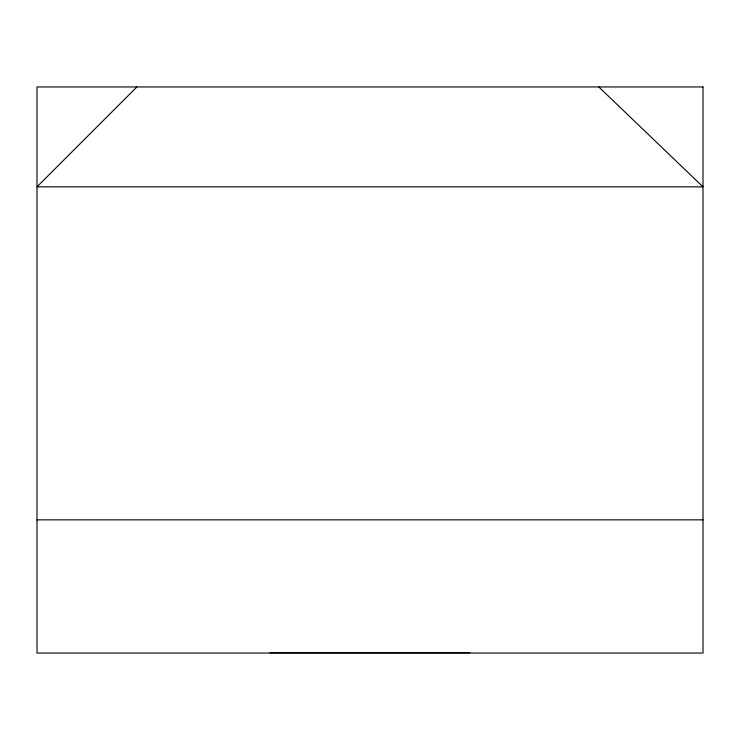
<?xml version="1.0" encoding="UTF-8"?>
<svg xmlns="http://www.w3.org/2000/svg" width="740" height="740" viewBox="0 0 740 740"><rect width="100%" height="100%" fill="white"/><g stroke="black" fill="none" stroke-linecap="round" stroke-linejoin="round"><path stroke-width="1.11" d="M136.9 86.95L37 186.85L703 186.85L598.827 86.95M37 519.85L703 519.85M270.1 652.671L469.9 652.671M703 86.95L37 86.95L37 653.05L703 653.05L703 86.95"/></g></svg>
